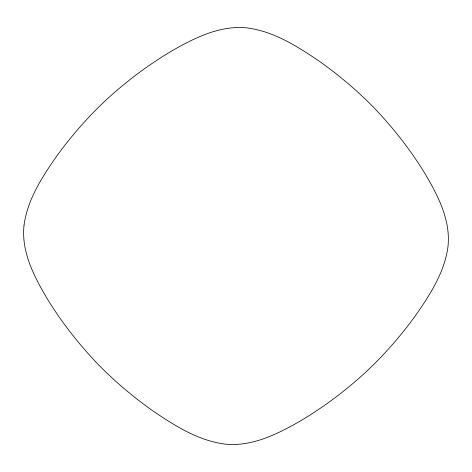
<?xml version="1.0" encoding="UTF-8"?>
<svg xmlns="http://www.w3.org/2000/svg" width="472" height="472" viewBox="0 0 472 472"><rect width="100%" height="100%" fill="white"/><g stroke="black" fill="none" stroke-linecap="round" stroke-linejoin="round"><path stroke-width="0.71" d="M24.048 225.12C21.081 251.635 34.025 276.374 47.064 298.487C60.646 320.665 76.6 341.368 94.335 360.378C112.271 379.394 132.308 396.374 153.654 411.436C175.295 425.992 198.417 440.671 224.82 444.063C251.694 446.972 276.905 434.334 299.572 421.437C322.087 408.144 343.203 392.486 362.643 375.004C381.948 357.463 399.271 337.787 414.681 316.753C429.426 295.608 444.429 272.987 447.952 246.88C450.919 220.365 437.975 195.626 424.936 173.513C411.354 151.335 395.4 130.632 377.665 111.622C359.729 92.606 339.692 75.626 318.346 60.563C296.705 46.008 273.583 31.329 247.18 27.936C220.306 25.028 195.095 37.666 172.427 50.563C149.913 63.856 128.797 79.514 109.356 96.996C90.052 114.537 72.729 134.213 57.319 155.247C42.574 176.392 27.571 199.013 24.048 225.12"/></g></svg>
